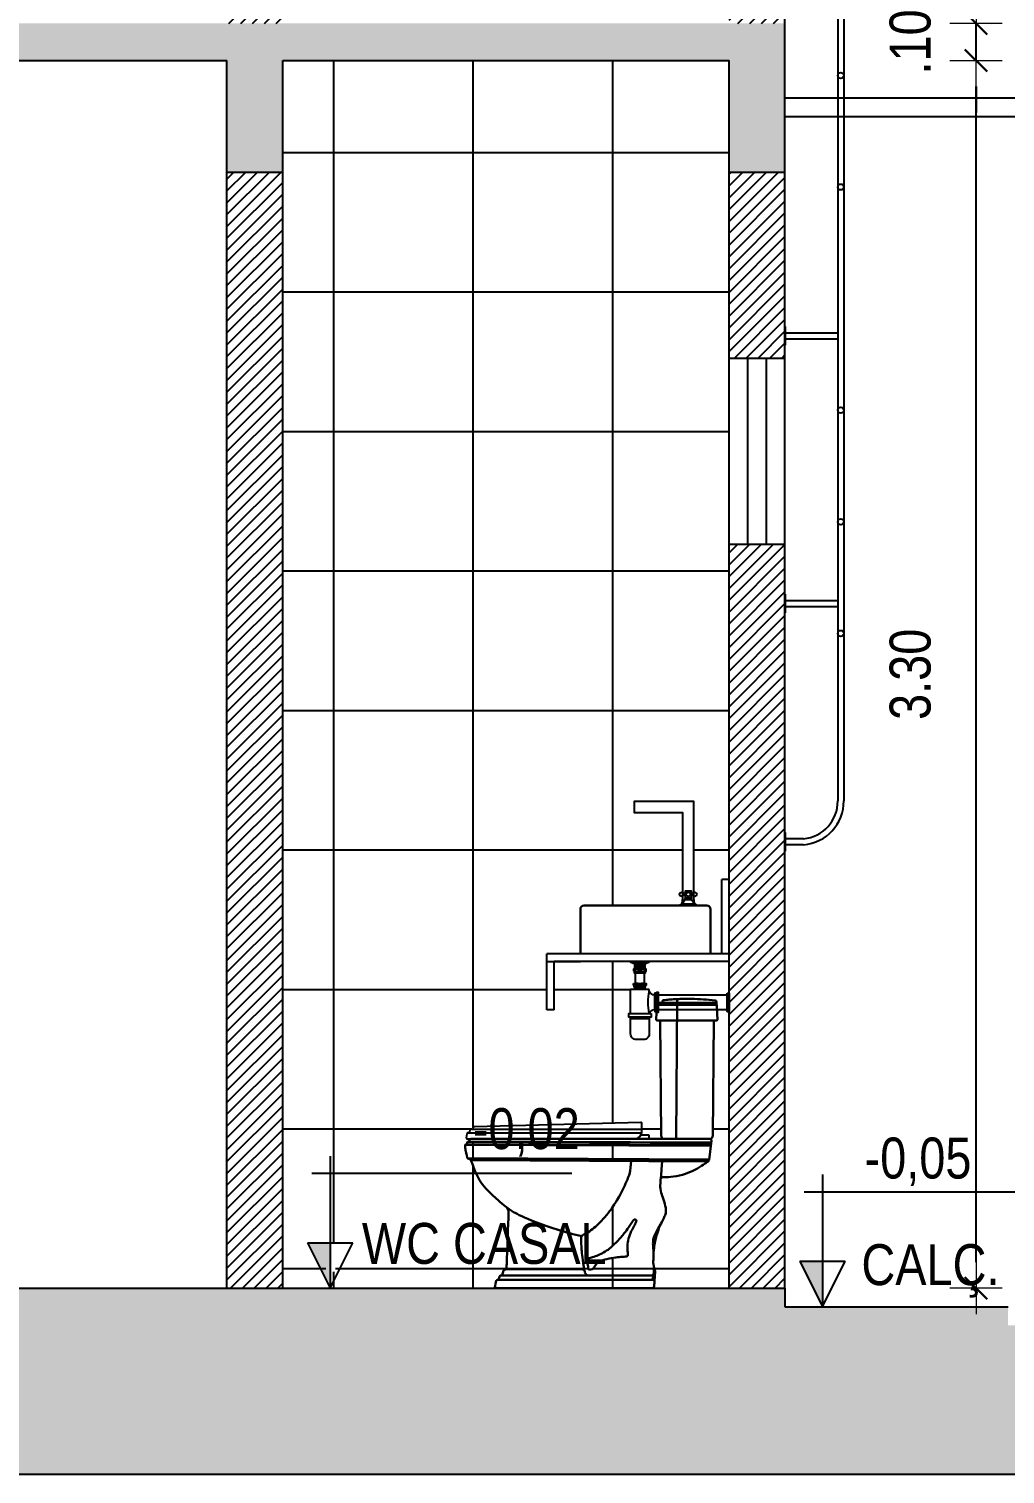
# Model space of a CAD drawing. Header units: millimetres. Extents: x -677 to -23, y -135 to 1112.
# Drawn here: x -76.403 to -73.779, y 864.644 to 868.529 of the extents above; entities that cross this region are included whole.
import ezdxf
from ezdxf.enums import TextEntityAlignment as Align

# ---------------------------------------------------------------- set-up
doc = ezdxf.new("R2010")
doc.units = ezdxf.units.MM
doc.header["$LTSCALE"] = 20
doc.header["$MEASUREMENT"] = 0
doc.header["$PDSIZE"] = -5
doc.linetypes.add('CONTINU', pattern=[0])
doc.layers.get('0').update_dxf_attribs({"linetype": 'CONTINUOUS'})
doc.layers.get('Defpoints').update_dxf_attribs({"linetype": 'CONTINUOUS'})
for name, color, linetype in [('COTAS', 7, 'CONTINUOUS'), ('E-hatch', 8, 'CONTINUOUS'), ('E-pen-y', 2, 'CONTINUOUS'), ('E-txt-g', 3, 'CONTINUOUS'), ('IDECOR', 1, 'CONTINUOUS'), ('IPONTO', 2, 'CONTINUOUS'), ('V2', 11, 'CONTINUOUS')]:
    doc.layers.add(name, color=color, linetype=linetype)
for name, color, linetype, lineweight in [('E-Pen-C', 4, 'CONTINUOUS', 15), ('E-Pen-G', 3, 'CONTINUOUS', 30), ('E-Txt-W', 7, 'CONTINUOUS', 20), ('ICASA', 3, 'CONTINUOUS', 30)]:
    doc.layers.add(name, color=color, linetype=linetype, lineweight=lineweight)
doc.styles.add('F2', font='swissc.ttf')
doc.styles.add('REG60', font='romans.shx', dxfattribs={"width": 0.8, "height": 0.15})
doc.styles.add('REG80', font='romans.shx', dxfattribs={"width": 0.8, "height": 0.2})
doc.dimstyles.new('DIMENSION-1', dxfattribs={"dimtxt": 0.11, "dimasz": 0.07, "dimexe": 1, "dimexo": 0, "dimgap": 0.12, "dimtad": 1, "dimzin": 7, "dimdsep": 46, "dimtxsty": 'F2', "dimblk1": 'TRACO', "dimblk2": 'TRACO', "dimsah": 1, "dimcen": 1, "dimse1": 1, "dimse2": 1, "dimclrd": 256, "dimclre": 256, "dimclrt": 6, "dimadec": 0, "dimazin": 0, "dimtfac": 1, "dimtix": 1, "dimtmove": 2, "dimatfit": 3, "dimldrblk": 'TRACO', "dimfxl": 1, "dimtolj": 1, "dimtzin": 0, "dimarcsym": 0})

# ---------------------------------------------------------------- blocks, each defined once
blk = doc.blocks.new('TXT-AMB75')
at = {"layer": 'E-txt-g', "style": 'REG80', "width": 0.8, "flags": 8}
blk.add_attdef('TXT', text='', height=0.2, dxfattribs=at).set_placement((0.0055, 0.2964), align=Align.CENTER)
at = {"layer": 'E-Txt-W', "style": 'REG60', "width": 0.8, "flags": 8}
blk.add_attdef('TXT', text='', height=0.15, dxfattribs=at).set_placement((0.0055, 0.0271), align=Align.CENTER)
blk = doc.blocks.new('VASO LATERAL')
at = {"layer": 'ICASA', "color": 8}
for p, q in [((0.1932, 0.7223), (0.1952, 0.758)), ((0.1999, 0.7613), (0.3563, 0.7613)), ((0.2007, 0.7646), (0.2007, 0.7633)), ((0.2034, 0.7673), (0.2079, 0.7673)), ((0.2079, 0.7673), (0.356, 0.7673)), ((0.2105, 0.7713), (0.2105, 0.7699)), ((0.2471, 0.4009), (0.2502, 0.777)), ((0.3582, 0.7223), (0.3559, 0.7692)), ((0.3555, 0.7195), (0.1959, 0.7195)), ((0.2068, 0.4098), (0.2037, 0.7195)), ((0.3455, 0.4098), (0.3481, 0.7195)), ((0.3409, 0.39), (-0.3138, 0.393)), ((0.3411, 0.3915), (-0.309, 0.3945)), ((0.3382, 0.4009), (-0.3046, 0.4009)), ((0.3365, 0.4009), (0.2158, 0.4009)), ((0.3125, 0.4009), (0.3382, 0.4009)), ((0.3417, 0.397), (0.3358, 0.3444)), ((0.3401, 0.3825), (-0.3197, 0.3856)), ((0.3402, 0.3839), (-0.3167, 0.387)), ((0.336, 0.3461), (-0.3135, 0.3491)), ((0.333, 0.3406), (-0.3047, 0.344)), ((-0.0038, 0.0504), (-0.2111, 0.0505)), ((0.1822, -0.0001), (-0.2348, 0.0002)), ((0.1838, 0.0219), (-0.2311, 0.0222)), ((0.0112, 0.034), (-0.2223, 0.0341)), ((0.1808, 0.0339), (0.0116, 0.034)), ((0.1822, -0.0001), (0.1858, -0.0001))]:
    blk.add_line(p, q, dxfattribs=at)
for centre, radius, start, end in [((0.1979, 0.7579), 0.00268, 90, 176.8202), ((0.198, 0.7633), 0.00268, 267.0413, 359.946), ((0.2034, 0.7646), 0.00268, 90, 180), ((0.2079, 0.7699), 0.00268, 270, 0), ((0.2132, 0.7713), 0.00268, 91.3322, 180), ((0.2797, 0.1679), 0.6098, 93.3747, 96.2682), ((0.3514, 0.7689), 0.00446, 2.8624, 84.8198), ((0.1959, 0.7222), 0.00268, 177.1376, 270), ((0.3555, 0.7222), 0.00268, 270, 2.8624), ((0.2158, 0.4099), 0.009, 180.5808, 270), ((0.3365, 0.4099), 0.009, 270, 359.522), ((0.3382, 0.3973), 0.00357, 355.6994, 90), ((0.3313, 0.3447), 0.00446, 291.7636, 355.6994), ((0.2126, 0.2891), 0.00892, 86.9591, 140.5581), ((0.0016, 0.1341), 0.01, 119.8128, 181.8173), ((-0.0038, 0.0454), 0.005, 9.7887, 89.9622), ((0.0116, 0.044), 0.01, 190.0991, 269.9649), ((-0.2383, 0.0018), 0.0016, 178.37, 271.6915), ((0.1792, 0.0269), 0.005, 269.9622, 355.3776), ((0.1799, 0.0411), 0.00727, 276.4357, 334.6514), ((0.1838, 0.0169), 0.005, 355.5563, 89.9622), ((0.1858, 0.0016), 0.00176, 270, 3.3108)]:
    blk.add_arc(centre, radius, start, end, dxfattribs=at)
for points in [[(0.3518, 0.7734), (0.3202, 0.7763), (0.2885, 0.7776), (0.2661, 0.7775), (0.2502, 0.777), (0.2285, 0.7755), (0.2131, 0.774)], [(0.2131, 0.2981), (0.2399, 0.2998), (0.2719, 0.3069), (0.2987, 0.3189), (0.3201, 0.3317), (0.333, 0.3406)]]:
    blk.add_spline(points, degree=3, dxfattribs=at)
for points, knots in [([(-0.3143, 0.3502), (-0.3143, 0.3502), (-0.3167, 0.3603), (-0.3179, 0.365), (-0.3186, 0.3706), (-0.3204, 0.3802), (-0.3204, 0.3844), (-0.3198, 0.3859), (-0.3185, 0.3862), (-0.3166, 0.3869), (-0.3151, 0.3884), (-0.315, 0.3907), (-0.3145, 0.3928), (-0.3125, 0.3935), (-0.3097, 0.3939), (-0.3083, 0.3951), (-0.3083, 0.3965), (-0.3079, 0.3986), (-0.3067, 0.4006), (-0.3054, 0.4008), (-0.3046, 0.4009)], [471.730892, 471.730892, 471.730892, 471.730892, 472.134913, 478.26869, 488.469138, 501.954598, 502.977401, 504.345307, 506.341373, 507.493111, 508.859674, 512.511268, 514.21595, 515.242162, 519.008043, 520.629526, 523.362272, 527.03467, 528.283221, 531.073696, 531.073696, 531.073696, 531.073696]), ([(-0.0067, 0.1396), (-0.0274, 0.1436), (-0.1633, 0.1849), (-0.212, 0.2196), (-0.2222, 0.2282), (-0.2343, 0.2394), (-0.2516, 0.2541), (-0.2665, 0.2688), (-0.2799, 0.2864), (-0.2888, 0.3041), (-0.2952, 0.3182), (-0.2992, 0.3303), (-0.3028, 0.3386), (-0.3041, 0.3442), (-0.3082, 0.347), (-0.312, 0.3476), (-0.3138, 0.3494), (-0.3143, 0.3501), (-0.3143, 0.3502)], [269.101577, 269.101577, 269.101577, 269.101577, 270.3207, 276.38513, 282.365786, 312.3365, 332.522868, 357.188762, 389.546996, 407.287114, 424.624594, 442.17937, 450.386764, 455.771929, 460.771929, 466.157094, 468.700975, 469.039517, 469.039517, 469.039517, 469.039517]), ([(-0.0033, 0.1428), (-0.0004, 0.1442), (0.0146, 0.1517), (0.0415, 0.1739), (0.0751, 0.2131), (0.1025, 0.2603), (0.1178, 0.2954), (0.1235, 0.3127), (0.1262, 0.3417)], [6.44764, 6.44764, 6.44764, 6.44764, 16.376114, 56.76625, 109.434836, 171.037029, 219.477678, 224.357163, 224.357163, 224.357163, 224.357163]), ([(0.2098, 0.3406), (0.2038, 0.2771), (0.2056, 0.2521), (0.214, 0.2434), (0.221, 0.2063), (0.2156, 0.1901), (0.2048, 0.1713), (0.2004, 0.1605), (0.1953, 0.1433), (0.1903, 0.1251), (0.1879, 0.1095), (0.186, 0.0949), (0.1865, 0.0824), (0.1855, 0.0733), (0.1856, 0.0646), (0.1908, 0.0442), (0.1887, 0.0165)], [725.719619, 725.719619, 725.719619, 725.719619, 740.242316, 791.876048, 810.118774, 821.314618, 842.142794, 861.156406, 886.144865, 903.256014, 925.211078, 940.387534, 955.249387, 966.654149, 972.63735, 973.118242, 973.118242, 973.118242, 973.118242]), ([(-0.2399, 0.0018), (-0.2395, 0.0069), (-0.2376, 0.0172), (-0.2361, 0.0206), (-0.2348, 0.0224), (-0.2313, 0.0213), (-0.2298, 0.0234), (-0.229, 0.0262), (-0.228, 0.0295), (-0.2272, 0.0339), (-0.2218, 0.0339), (-0.2196, 0.0351), (-0.2188, 0.0435), (-0.2167, 0.0492), (-0.213, 0.0501), (-0.2101, 0.0498), (-0.2094, 0.0521), (-0.2086, 0.0575), (-0.2079, 0.0814), (-0.2056, 0.1268), (-0.205, 0.1683), (-0.2033, 0.1921), (-0.2031, 0.2015), (-0.2035, 0.2067), (-0.2042, 0.2098), (-0.2068, 0.2146)], [2.437351, 2.437351, 2.437351, 2.437351, 21.384291, 24.06178, 26.007016, 31.81901, 34.285122, 36.680121, 41.797831, 45.991043, 48.662649, 57.469767, 68.190556, 70.100303, 71.545346, 77.396897, 78.804148, 81.21117, 102.857084, 171.967677, 226.620366, 246.026803, 253.028722, 258.776799, 263.610492, 263.610492, 263.610492, 263.610492]), ([(0.0131, 0.0502), (0.0146, 0.0502), (0.0156, 0.0502), (0.0193, 0.0504), (0.0244, 0.0516), (0.0268, 0.0567), (0.0312, 0.0638), (0.0425, 0.0733), (0.0618, 0.0789), (0.0827, 0.0827), (0.0998, 0.0836), (0.1098, 0.0849), (0.1148, 0.0853), (0.1177, 0.0876), (0.1171, 0.0932), (0.1168, 0.1015), (0.1151, 0.1157), (0.1185, 0.1336), (0.1255, 0.1516), (0.1339, 0.1662), (0.1384, 0.1755), (0.1405, 0.1807), (0.1401, 0.1828), (0.1383, 0.1842), (0.1359, 0.1846), (0.1333, 0.1836), (0.1316, 0.1815), (0.1293, 0.178), (0.1252, 0.172), (0.1179, 0.1612), (0.1091, 0.149), (0.0967, 0.1336), (0.0828, 0.1204), (0.068, 0.1053), (0.053, 0.0961), (0.0379, 0.0878), (0.0241, 0.0836), (0.014, 0.0803), (0.0088, 0.0796), (0.0067, 0.0785), (0.0067, 0.0771), (0.0069, 0.0751), (0.0082, 0.0685), (0.01, 0.0603), (0.011, 0.0532), (0.0117, 0.0507), (0.012, 0.0504), (0.0123, 0.0503), (0.0131, 0.0502)], [0, 0, 0, 0, 0.566251, 8.670679, 11.12572, 15.705171, 24.262419, 36.786316, 58.525684, 83.351568, 100.889125, 109.484314, 113.863244, 115.652373, 119.784024, 129.073509, 141.727039, 161.949452, 182.955329, 199.475739, 212.292536, 214.116802, 216.26332, 218.049084, 220.708949, 223.162422, 226.159767, 228.619525, 235.764552, 248.055879, 267.572762, 280.888851, 307.438282, 325.098588, 343.815809, 360.011744, 376.56194, 387.170646, 391.454834, 392.543522, 393.635553, 395.22208, 398.82066, 413.646288, 420.260594, 420.8271, 421.072942, 421.634142, 421.634142, 421.634142, 421.634142]), ([(0.2053, 0.1715), (0.2051, 0.1713), (0.1868, 0.1403), (0.1847, 0.1305), (0.1848, 0.1156), (0.1866, 0.0987)], [2.779136, 2.779136, 2.779136, 2.779136, 2.790357, 6.281814, 7.351722, 7.351722, 7.351722, 7.351722]), ([(-0.0084, 0.1338), (-0.0081, 0.1239), (-0.0072, 0.1009), (-0.0046, 0.078), (0.0011, 0.0462)], [8.488342, 8.488342, 8.488342, 8.488342, 38.091424, 77.543862, 77.543862, 77.543862, 77.543862])]:
    blk.add_open_spline(points, degree=3, knots=knots, dxfattribs=at)
for points in [[(0.0011, 0.0462), (0.0013, 0.045), (0.0015, 0.0436), (0.0018, 0.0422)], [(0.1869, 0.0542), (0.1872, 0.0401), (0.1869, 0.0378), (0.1842, 0.0265)], [(-0.2383, 0.0002), (-0.2371, 0.0001), (-0.236, 0.0001), (-0.2348, 0.0002)], [(0.1887, 0.0165), (0.1884, 0.0122), (0.188, 0.0073), (0.1875, 0.0017)]]:
    blk.add_open_spline(points, degree=3, dxfattribs=at)
at = {"layer": 'IDECOR', "color": 8}
for p, q in [((-0.3017, 0.4276), (0.1549, 0.4276)), ((-0.2949, 0.4341), (0.1519, 0.4458)), ((0.1549, 0.4216), (0.1549, 0.4428)), ((-0.3169, 0.4036), (-0.3149, 0.4151)), ((-0.3149, 0.4016), (0.1349, 0.4016)), ((-0.31, 0.4176), (0.1545, 0.4176)), ((-0.3079, 0.42), (-0.307, 0.4251)), ((0.1749, 0.4109), (0.1518, 0.4109)), ((0.1749, 0.4009), (0.1749, 0.4109))]:
    blk.add_line(p, q, dxfattribs=at)
for centre, radius, start, end in [((-0.304, 0.4246), 0.003, 76.9925, 170), ((-0.3027, 0.4304), 0.003, 256.9925, 350.5007), ((-0.2948, 0.4291), 0.005, 91.4982, 170.5007), ((0.1519, 0.4428), 0.003, 0, 91.4982), ((-0.3149, 0.4036), 0.002, 180, 269.7338), ((-0.3119, 0.4146), 0.003, 79.2856, 170), ((-0.3108, 0.4205), 0.003, 259.2856, 350), ((0.1349, 0.4216), 0.02, 270, 0)]:
    blk.add_arc(centre, radius, start, end, dxfattribs=at)
at = {"layer": 'IPONTO', "color": 8}
blk.add_point((0.0597, -0.0001), dxfattribs=at)
blk = doc.blocks.new('TRACO')
at = {"layer": 'E-Pen-C'}
for p, q in [((0, 1), (0, -1)), ((-1, 0), (1, 0))]:
    blk.add_line(p, q, dxfattribs=at)
at = {"layer": 'E-Pen-G'}
blk.add_line((-0.424, -0.424), (0.424, 0.424), dxfattribs=at)
blk = doc.blocks.new('*D643')
at = {"color": 4, "lineweight": -2}
blk.add_line((-73.8567, 865.2141), (-73.8567, 868.3741), dxfattribs=at)
at = {"layer": 'Defpoints', "color": 0, "linetype": 'Continuous'}
for p in [(-74.3414, 868.4441), (-73.8567, 868.4441), (-74.1914, 865.1441)]:
    blk.add_point(p, dxfattribs=at)
at = {"color": 4, "linetype": 'Continuous', "lineweight": -2, "xscale": 0.07, "yscale": 0.07, "zscale": 0.07}
for p, rotation in [((-73.8567, 868.4441), 90), ((-73.8567, 865.1441), 270)]:
    blk.add_blockref('TRACO', p, dxfattribs=dict(at, rotation=rotation))
at = {"color": 4, "linetype": 'Continuous', "insert": (-74.0331, 866.7941), "char_height": 0.11, "attachment_point": 5, "rotation": 90, "style": 'F2'}
blk.add_mtext('\\A1;3.30', dxfattribs=at)
blk = doc.blocks.new('*D644')
at = {"color": 4, "lineweight": -2}
for p, q in [((-73.8567, 868.6141), (-73.8567, 868.6841)), ((-73.8567, 868.4441), (-73.8567, 868.5441)), ((-73.8567, 868.3741), (-73.8567, 868.3041))]:
    blk.add_line(p, q, dxfattribs=at)
at = {"layer": 'Defpoints', "color": 0, "linetype": 'Continuous'}
for p in [(-74.3414, 868.5441), (-73.8567, 868.5441), (-74.3414, 868.4441)]:
    blk.add_point(p, dxfattribs=at)
at = {"color": 4, "linetype": 'Continuous', "lineweight": -2, "xscale": 0.07, "yscale": 0.07, "zscale": 0.07}
for p, rotation in [((-73.8567, 868.5441), 270), ((-73.8567, 868.4441), 90)]:
    blk.add_blockref('TRACO', p, dxfattribs=dict(at, rotation=rotation))
at = {"color": 4, "linetype": 'Continuous', "insert": (-74.0332, 868.4941), "char_height": 0.11, "attachment_point": 5, "rotation": 90, "style": 'F2'}
blk.add_mtext('\\A1;.10', dxfattribs=at)
blk = doc.blocks.new('*D645')
at = {"color": 4, "lineweight": -2}
blk.add_line((-73.8567, 868.6141), (-73.8567, 869.2741), dxfattribs=at)
at = {"layer": 'Defpoints', "color": 0, "linetype": 'Continuous'}
for p in [(-74.3414, 869.3441), (-73.8567, 869.3441), (-74.3414, 868.5441)]:
    blk.add_point(p, dxfattribs=at)
at = {"color": 4, "linetype": 'Continuous', "lineweight": -2, "xscale": 0.07, "yscale": 0.07, "zscale": 0.07}
for p, rotation in [((-73.8567, 869.3441), 90), ((-73.8567, 868.5441), 270)]:
    blk.add_blockref('TRACO', p, dxfattribs=dict(at, rotation=rotation))
at = {"color": 4, "linetype": 'Continuous', "insert": (-74.0332, 868.9441), "char_height": 0.11, "attachment_point": 5, "rotation": 90, "style": 'F2'}
blk.add_mtext('\\A1;.80', dxfattribs=at)

msp = doc.modelspace()

# ---------------------------------------------------------------- hatches: boundary and pattern name
h = msp.add_hatch()
h.set_pattern_fill('ANSI37,_O', color=8, scale=3, angle=-45)
h.set_pattern_definition([(7e-15, (-78.5835, 158.32165), (1e-16, 0.375), []), (90, (-78.5835, 158.32165), (-0.375, 1e-16), [])])
edge = h.paths.add_edge_path()
edge.add_line((-74.5203, 867.6441), (-74.5203, 868.4441))
edge.add_line((-74.5203, 868.4441), (-75.7203, 868.4441))
edge.add_line((-75.7203, 868.4441), (-75.7203, 865.1441))
edge.add_line((-75.7203, 865.1441), (-75.6049, 865.1441))
edge.add_line((-75.6049, 865.1441), (-75.6049, 865.2661))
edge.add_line((-75.6049, 865.2661), (-75.544, 865.2661))
edge.add_line((-75.544, 865.2661), (-75.6049, 865.1441))
edge.add_line((-75.6049, 865.1441), (-74.5203, 865.1441))
edge.add_line((-74.5203, 865.1441), (-74.5203, 865.8877))
edge.add_line((-74.5203, 865.8877), (-74.5253, 865.8877))
edge.add_line((-74.5253, 865.8877), (-74.5253, 865.8927))
edge.add_line((-74.5253, 865.8927), (-74.7103, 865.8927))
edge.add_line((-74.7103, 865.8927), (-74.7103, 865.8857))
edge.add_line((-74.7103, 865.8857), (-74.7113, 865.8857))
edge.add_line((-74.7113, 865.8857), (-74.7203, 865.8857))
edge.add_line((-74.7203, 865.8857), (-74.7203, 865.8927))
edge.add_arc((-74.7203, 865.8765), 0.0162, 90, 157.3801)
edge.add_line((-74.7353, 865.8827), (-74.7303, 865.8827))
edge.add_line((-74.7303, 865.8827), (-74.7303, 865.8727))
edge.add_line((-74.7303, 865.8727), (-74.7304, 865.8727))
edge.add_arc((-74.7304, 865.8677), 0.005, 90, 190.5627)
edge.add_line((-74.7353, 865.8668), (-74.7353, 865.8273))
edge.add_arc((-74.7503, 865.8273), 0.015, -90, 0, ccw=False)
edge.add_line((-74.7503, 865.8123), (-74.7703, 865.8123))
edge.add_arc((-74.7703, 865.8273), 0.015, 180, 270, ccw=False)
edge.add_line((-74.7853, 865.8273), (-74.7853, 865.8687))
edge.add_arc((-74.7902, 865.8677), 0.005, 10.5627, 90.9709)
edge.add_line((-74.7903, 865.8727), (-74.7903, 865.8827))
edge.add_line((-74.7903, 865.8827), (-74.7853, 865.8827))
edge.add_line((-74.7853, 865.8827), (-74.7853, 865.9472))
edge.add_line((-74.7853, 865.9472), (-74.7723, 865.9472))
edge.add_line((-74.7723, 865.9472), (-74.7748, 865.9487))
edge.add_line((-74.7748, 865.9487), (-74.7723, 865.9502))
edge.add_line((-74.7723, 865.9502), (-74.7773, 865.9532))
edge.add_line((-74.7773, 865.9532), (-74.7753, 865.9532))
edge.add_line((-74.7753, 865.9532), (-74.7753, 865.9582))
edge.add_line((-74.7753, 865.9582), (-74.7773, 865.9582))
edge.add_line((-74.7773, 865.9582), (-74.7773, 865.9632))
edge.add_line((-74.7773, 865.9632), (-74.7723, 865.9632))
edge.add_line((-74.7723, 865.9632), (-74.7723, 865.9915))
edge.add_line((-74.7723, 865.9915), (-74.7753, 865.9915))
edge.add_line((-74.7753, 865.9915), (-74.7793, 866.0015))
edge.add_line((-74.7793, 866.0015), (-74.7723, 866.0015))
edge.add_line((-74.7723, 866.0015), (-74.7753, 866.0033))
edge.add_line((-74.7753, 866.0033), (-74.7753, 866.003))
edge.add_line((-74.7753, 866.003), (-74.7748, 866.003))
edge.add_line((-74.7748, 866.003), (-74.7723, 866.0045))
edge.add_line((-74.7723, 866.0045), (-74.7748, 866.006))
edge.add_line((-74.7748, 866.006), (-74.7723, 866.0075))
edge.add_line((-74.7723, 866.0075), (-74.7748, 866.009))
edge.add_line((-74.7748, 866.009), (-74.7723, 866.0105))
edge.add_line((-74.7723, 866.0105), (-74.7793, 866.0147))
edge.add_line((-74.7793, 866.0147), (-74.7793, 866.0185))
edge.add_arc((-74.7793, 866.0235), 0.005, 216.8699, 270, ccw=False)
edge.add_line((-74.7833, 866.0205), (-74.7853, 866.0205))
edge.add_line((-74.7853, 866.0205), (-74.9903, 866.0225))
edge.add_line((-74.9903, 866.0225), (-74.9903, 865.8925))
edge.add_line((-74.9903, 865.8925), (-75.0103, 865.8925))
edge.add_line((-75.0103, 865.8925), (-75.0103, 866.0425))
edge.add_line((-75.0103, 866.0425), (-74.9203, 866.0425))
edge.add_line((-74.9203, 866.0425), (-74.9203, 866.1625))
edge.add_arc((-74.9103, 866.1625), 0.01, 90, 180, ccw=False)
edge.add_line((-74.9103, 866.1725), (-74.6578, 866.1725))
edge.add_arc((-74.6653, 866.2), 0.0285, 285.2551, 307.875)
edge.add_line((-74.6478, 866.1775), (-74.648, 866.1775))
edge.add_line((-74.648, 866.1775), (-74.648, 866.1774))
edge.add_arc((-74.6653, 866.2), 0.0285, 307.4099, 344.7449)
edge.add_line((-74.6378, 866.1925), (-74.6378, 866.2))
edge.add_line((-74.6378, 866.2), (-74.6428, 866.2))
edge.add_arc((-74.6478, 866.2025), 0.00559, 180, 333.4349, ccw=False)
edge.add_arc((-74.6478, 866.2025), 0.00559, 63.4349, 180, ccw=False)
edge.add_line((-74.6453, 866.2075), (-74.6453, 866.4225))
edge.add_line((-74.6453, 866.4225), (-74.7753, 866.4225))
edge.add_line((-74.7753, 866.4225), (-74.7753, 866.4525))
edge.add_line((-74.7753, 866.4525), (-74.6153, 866.4525))
edge.add_line((-74.6153, 866.4525), (-74.6153, 866.2075))
edge.add_arc((-74.6128, 866.2025), 0.00559, 0, 116.5651, ccw=False)
edge.add_arc((-74.6128, 866.2025), 0.00559, -116.5651, 0, ccw=False)
edge.add_line((-74.6153, 866.1975), (-74.6153, 866.1925))
edge.add_line((-74.6153, 866.1925), (-74.6131, 866.1777))
edge.add_arc((-74.5953, 866.2), 0.0285, 231.3995, 254.7449)
edge.add_line((-74.6028, 866.1725), (-74.5803, 866.1725))
edge.add_arc((-74.5803, 866.1625), 0.01, 0, 90, ccw=False)
edge.add_line((-74.5703, 866.1625), (-74.5703, 866.0425))
edge.add_line((-74.5703, 866.0425), (-74.5403, 866.0425))
edge.add_line((-74.5403, 866.0425), (-74.5403, 866.2425))
edge.add_line((-74.5403, 866.2425), (-74.5203, 866.2425))
edge.add_line((-74.5203, 866.2425), (-74.5203, 867.1441))
edge.add_line((-74.5203, 867.1441), (-74.5203, 867.6441))
edge = h.paths.add_edge_path(flags=16)
edge.add_line((-74.5644, 865.5539), (-74.5618, 865.8636))
edge.add_line((-74.5618, 865.8636), (-74.7063, 865.8636))
edge.add_line((-74.7063, 865.8636), (-74.7031, 865.5539))
edge.add_arc((-74.6941, 865.554), 0.009, 180.5808, 270)
edge.add_line((-74.6941, 865.545), (-74.5734, 865.545))
edge.add_arc((-74.5734, 865.554), 0.009, 270, 359.522)
edge = h.paths.add_edge_path(flags=16)
edge.add_spline(control_points=[(-75.2145, 865.545), (-75.2154, 865.5449), (-75.2166, 865.5447), (-75.2179, 865.5427), (-75.2183, 865.5406), (-75.2182, 865.5394), (-75.2188, 865.5388), (-75.219, 865.5387)], knot_values=[519.66746, 519.66746, 519.66746, 519.66746, 522.457934, 523.706486, 527.378884, 530.111629, 531.073696, 531.073696, 531.073696, 531.073696], degree=3, periodic=0)
edge.add_line((-75.219, 865.5387), (-74.5688, 865.5356))
edge.add_line((-74.5688, 865.5356), (-74.5682, 865.541))
edge.add_arc((-74.5718, 865.5414), 0.00357, 353.5428, 450)
edge.add_line((-74.5718, 865.545), (-74.5974, 865.545))
edge.add_line((-74.5974, 865.545), (-75.2145, 865.545))
edge = h.paths.add_edge_path(flags=16)
edge.add_arc((-74.758, 865.5869), 0.003, 0, 91.4982, ccw=False)
edge.add_line((-74.755, 865.5869), (-74.755, 865.5657))
edge.add_arc((-74.775, 865.5657), 0.02, -90, 0, ccw=False)
edge.add_line((-74.775, 865.5457), (-75.2272, 865.5457))
edge.add_line((-75.2272, 865.5457), (-75.2248, 865.5592))
edge.add_arc((-75.2219, 865.5587), 0.003, 90, 170, ccw=False)
edge.add_line((-75.2219, 865.5617), (-75.22, 865.5617))
edge.add_arc((-75.2208, 865.5646), 0.003, 285.1747, 350)
edge.add_line((-75.2178, 865.5641), (-75.2169, 865.5692))
edge.add_arc((-75.214, 865.5687), 0.003, 90, 170, ccw=False)
edge.add_line((-75.214, 865.5717), (-75.2117, 865.5717))
edge.add_arc((-75.2126, 865.5746), 0.003, 288.4354, 350.5007)
edge.add_arc((-75.2047, 865.5732), 0.005, 91.4982, 170.5007, ccw=False)
edge.add_line((-75.2048, 865.5782), (-74.7581, 865.5899))
h.paths.add_polyline_path([(-74.5699, 865.5267), (-74.5697, 865.528), (-75.2266, 865.5311), (-75.2297, 865.5297)], flags=16)
edge = h.paths.add_edge_path(flags=16)
edge.add_spline(control_points=[(-74.7212, 865.1606), (-74.7192, 865.1883), (-74.7244, 865.2088), (-74.7244, 865.2175), (-74.7234, 865.2265), (-74.7238, 865.2358), (-74.7234, 865.2415), (-74.7233, 865.2428)], knot_values=[935.70442, 935.70442, 935.70442, 935.70442, 936.185313, 942.168514, 953.573275, 968.435128, 973.118242, 973.118242, 973.118242, 973.118242], degree=3, periodic=0)
edge = h.paths.add_edge_path(flags=16)
edge.add_spline(control_points=[(-74.7234, 865.1821), (-74.7238, 865.1788), (-74.7246, 865.1756), (-74.7257, 865.1706)], knot_values=[973.177523, 973.177523, 973.177523, 973.177523, 973.180022, 973.180022, 973.180022, 973.180022], degree=3, periodic=0)
edge.add_arc((-74.7307, 865.1699), 0.005, -60.8498, 7.7943, ccw=False)
edge.add_arc((-74.7262, 865.161), 0.005, -4.532, 114.3496, ccw=False)
edge.add_spline(control_points=[(-74.7224, 865.1459), (-74.7219, 865.1515), (-74.7215, 865.1564), (-74.7212, 865.1606)], knot_values=[973.174364, 973.174364, 973.174364, 973.174364, 973.258144, 973.258144, 973.258144, 973.258144], degree=3, periodic=0)
edge.add_arc((-74.7259, 865.1623), 0.005, 340.7282, 483.097)
edge.add_arc((-74.7307, 865.171), 0.005, 294.3496, 355.3776)
edge.add_spline(control_points=[(-74.7257, 865.1706), (-74.7246, 865.1756), (-74.7238, 865.1788), (-74.7234, 865.1821)], knot_values=[973.177523, 973.177523, 973.177523, 973.177523, 973.180022, 973.180022, 973.180022, 973.180022], degree=3, periodic=0)
edge.add_arc((-74.73, 865.1852), 0.00727, 276.4357, 334.6514, ccw=False)
edge.add_line((-74.7292, 865.178), (-74.8983, 865.1781))
edge.add_arc((-74.8983, 865.1881), 0.01, 190.025, 269.9649, ccw=False)
edge.add_spline(control_points=[(-74.9081, 865.1864), (-74.9084, 865.1878), (-74.9086, 865.1891), (-74.9088, 865.1904)], knot_values=[102.020244, 102.020244, 102.020244, 102.020244, 103.698322, 103.698322, 103.698322, 103.698322], degree=3, periodic=0)
edge.add_arc((-74.8983, 865.1881), 0.01, 190.0621, 269.9649)
edge.add_line((-74.8983, 865.1781), (-74.7292, 865.178))
edge.add_arc((-74.73, 865.1852), 0.00727, 276.4357, 334.6514)
edge = h.paths.add_edge_path(flags=16)
edge.add_spline(control_points=[(-75.1448, 865.1443), (-75.1459, 865.1443), (-75.1471, 865.1442), (-75.1482, 865.1443)], knot_values=[2.20618, 2.20618, 2.20618, 2.20618, 6.10927, 6.10927, 6.10927, 6.10927], degree=3, periodic=0)
edge.add_arc((-75.1483, 865.1459), 0.0016, 172.355, 270.8852, ccw=False)
edge.add_spline(control_points=[(-75.141, 865.1663), (-75.1422, 865.1657), (-75.1447, 865.1665), (-75.1461, 865.1647), (-75.1475, 865.1613), (-75.1494, 865.1511), (-75.1499, 865.146)], knot_values=[2.437351, 2.437351, 2.437351, 2.437351, 8.087831, 10.033067, 12.710555, 31.657496, 31.657496, 31.657496, 31.657496], degree=3, periodic=0)
edge.add_arc((-75.1483, 865.1459), 0.0016, 175.3625, 270.8852)
edge = h.paths.add_edge_path(flags=16)
edge.add_line((-75.2234, 865.4933), (-74.5744, 865.4902))
edge.add_arc((-74.5786, 865.4888), 0.00446, -41.8666, 18.3331, ccw=False)
edge.add_spline(control_points=[(-74.6968, 865.4422), (-74.6879, 865.4425), (-74.668, 865.4433), (-74.6387, 865.4495), (-74.6124, 865.462), (-74.5923, 865.4739), (-74.5812, 865.4817), (-74.577, 865.4847)], knot_values=[0, 0, 0, 0, 0.026902, 0.059637, 0.089006, 0.113914, 0.12957, 0.12957, 0.12957, 0.12957], degree=3, periodic=0)
edge.add_line((-74.577, 865.4847), (-74.7837, 865.4858))
edge.add_spline(control_points=[(-74.7837, 865.4858), (-74.7865, 865.4568), (-74.7922, 865.4396), (-74.8074, 865.4044), (-74.8349, 865.3573), (-74.8685, 865.318), (-74.8953, 865.2958), (-74.9103, 865.2883), (-74.9133, 865.2869)], knot_values=[6.44764, 6.44764, 6.44764, 6.44764, 11.327126, 59.767774, 121.369967, 174.038553, 214.42869, 224.357163, 224.357163, 224.357163, 224.357163], degree=3, periodic=0)
edge.add_arc((-74.9083, 865.2782), 0.01, 119.8128, 181.8906)
edge.add_spline(control_points=[(-74.9089, 865.1904), (-74.9145, 865.2222), (-74.9171, 865.245), (-74.918, 865.268), (-74.9183, 865.2779)], knot_values=[8.488342, 8.488342, 8.488342, 8.488342, 47.915104, 77.518186, 77.518186, 77.518186, 77.518186], degree=3, periodic=0)
edge.add_arc((-74.9083, 865.2782), 0.01, 146.5901, 181.8907, ccw=False)
edge.add_spline(control_points=[(-74.9167, 865.2837), (-74.9374, 865.2877), (-75.0732, 865.329), (-75.1219, 865.3637), (-75.1321, 865.3723), (-75.1442, 865.3836), (-75.1615, 865.3982), (-75.1764, 865.4129), (-75.1898, 865.4305), (-75.1972, 865.4452), (-75.2002, 865.4515), (-75.2009, 865.4531)], knot_values=[269.101577, 269.101577, 269.101577, 269.101577, 270.3207, 276.38513, 282.365786, 312.3365, 332.522868, 357.188762, 389.546996, 407.287114, 413.215325, 413.215325, 413.215325, 413.215325], degree=3, periodic=0)
edge.add_spline(control_points=[(-75.2009, 865.4531), (-75.2023, 865.4562), (-75.2057, 865.464), (-75.2091, 865.4744), (-75.2127, 865.4828), (-75.2137, 865.4868), (-75.2146, 865.4881), (-75.2146, 865.4881)], knot_values=[413.215325, 413.215325, 413.215325, 413.215325, 424.624594, 442.17937, 450.386764, 455.771929, 455.857362, 455.857362, 455.857362, 455.857362], degree=3, periodic=0)
edge.add_spline(control_points=[(-75.2146, 865.4881), (-75.2155, 865.4893), (-75.2181, 865.4911), (-75.2216, 865.4917), (-75.2232, 865.493), (-75.2234, 865.4933)], knot_values=[455.857362, 455.857362, 455.857362, 455.857362, 460.771929, 466.157094, 467.520836, 467.520836, 467.520836, 467.520836], degree=3, periodic=0)
edge = h.paths.add_edge_path(flags=16)
edge.add_spline(control_points=[(-74.8968, 865.1944), (-74.8954, 865.1943), (-74.8943, 865.1943), (-74.8907, 865.1945), (-74.8856, 865.1957), (-74.8831, 865.2009), (-74.8787, 865.2079), (-74.8674, 865.2174), (-74.8482, 865.223), (-74.8272, 865.2268), (-74.8101, 865.2277), (-74.8002, 865.2291), (-74.7951, 865.2294), (-74.7922, 865.2317), (-74.7928, 865.2374), (-74.7932, 865.2456), (-74.7948, 865.2599), (-74.7915, 865.2777), (-74.7844, 865.2957), (-74.776, 865.3103), (-74.7715, 865.3196), (-74.7695, 865.3249), (-74.7698, 865.3269), (-74.7716, 865.3284), (-74.774, 865.3288), (-74.7766, 865.3277), (-74.7783, 865.3256), (-74.7806, 865.3221), (-74.7847, 865.3161), (-74.7921, 865.3054), (-74.8008, 865.2931), (-74.8133, 865.2777), (-74.8272, 865.2645), (-74.8419, 865.2494), (-74.8569, 865.2402), (-74.872, 865.232), (-74.8859, 865.2278), (-74.8959, 865.2245), (-74.9011, 865.2238), (-74.9032, 865.2227), (-74.9032, 865.2213), (-74.903, 865.2192), (-74.9017, 865.2126), (-74.9, 865.2045), (-74.8989, 865.1973), (-74.8982, 865.1948), (-74.8979, 865.1945), (-74.8976, 865.1945), (-74.8968, 865.1944)], knot_values=[0, 0, 0, 0, 0.566251, 8.670679, 11.12572, 15.705171, 24.262419, 36.786316, 58.525684, 83.351568, 100.889125, 109.484314, 113.863244, 115.652373, 119.784024, 129.073509, 141.727039, 161.949452, 182.955329, 199.475739, 212.292536, 214.116802, 216.26332, 218.049084, 220.708949, 223.162422, 226.159767, 228.619525, 235.764552, 248.055879, 267.572762, 280.888851, 307.438282, 325.098588, 343.815809, 360.011744, 376.56194, 387.170646, 391.454834, 392.543522, 393.635553, 395.22208, 398.82066, 413.646288, 420.260594, 420.8271, 421.072942, 421.634142, 421.634142, 421.634142, 421.634142], degree=3, periodic=0)
edge = h.paths.add_edge_path(flags=16)
edge.add_spline(control_points=[(-74.7233, 865.2428), (-74.7252, 865.2597), (-74.7252, 865.2747), (-74.7231, 865.2844), (-74.7049, 865.3154), (-74.7047, 865.3156)], knot_values=[2.779136, 2.779136, 2.779136, 2.779136, 3.849044, 7.3405, 7.351722, 7.351722, 7.351722, 7.351722], degree=3, periodic=0)
at = {"layer": 'COTAS', "linetype": 'CONTINU'}
h = msp.add_hatch(dxfattribs=at)
h.set_pattern_fill('ANSI38', color=8, scale=0.25, style=0)
h.set_pattern_definition([(45, (-78.583503, 158.321646), (-0.0220970869, 0.0220970869), []), (135, (-78.583503, 158.321646), (-0.0662912607, 0.0220970869), [0.078125, -0.046875])])
h.paths.add_polyline_path([(-72.4305, 864.6441), (-72.4305, 865.0441), (-73.7703, 865.0441), (-73.7703, 865.0941), (-74.3703, 865.0941), (-74.3703, 865.1441), (-80.2092, 865.1441), (-80.2092, 864.6441)])
at = {"layer": 'E-hatch'}
h = msp.add_hatch(dxfattribs=at)
h.set_pattern_fill('CONC', color=8, scale=0.12, style=0, pattern_type=2)
h.set_pattern_definition([(0, (0.114, 0.0768), (0, 0.12), [0, -0.12]), (0, (0.1152, 0.0348), (0, 0.12), [0, -0.12]), (0, (0.1188, 0.0996), (0, 0.12), [0, -0.12]), (338.1986, (0.0564, 0.0624), (0.36000003276, -0.11999998926), [0.01292436, -0.63329544]), (216.8699, (0.0684, 0.0576), (0.35999999014, 0.2400000148), [0.006, -0.594]), (130.6013, (0.0636, 0.054), (0.60000005055, -0.71999988218), [0.0110634, -1.09528188]), (206.5651, (0.024, 0.0396), (-0.119999899, -0.120000157), [0.00268332, -0.26564484]), (326.3099, (0.0216, 0.0384), (0.2399999469, -0.1200001601), [0.00432672, -0.42833952]), (108.4349, (0.0252, 0.036), (-0.1199998084, 0.2400000522), [0.00379476, -0.3756786]), (225, (0.1008, 0.0276), (-1e-17, -0.120000037), [0.00509112, -0.16461444]), (0, (0.0972, 0.024), (0.12, 0.12), [0.0072, -0.1128]), (135, (0.1044, 0.024), (-0.120000037, 0), [0.00509112, -0.16461444]), (251.5651, (0.0864, 0.1044), (0.1199998084, 0.2400000522), [0.00379476, -0.3756786]), (0, (0.0852, 0.1008), (0.12, 0.12), [0.006, -0.114]), (143.1301, (0.0912, 0.1008), (-0.35999999014, 0.2400000148), [0.006, -0.594]), (213.6901, (0.0228, 0.1056), (0.2399999469, 0.1200001601), [0.00432672, -0.42833952]), (341.5651, (0.0192, 0.1032), (-0.2400000522, 0.1199998084), [0.00758952, -0.37188384]), (126.8699, (0.0264, 0.1008), (0.2400000148, -0.35999999014), [0.006, -0.594]), (0, (0.0576, 0.1008), (0, 0.12), [0, -0.12]), (0, (0.0252, 0.0696), (0, 0.12), [0, -0.12]), (0, (0.0588, 0.0252), (0, 0.12), [0, -0.12]), (0, (0.0912, 0.0624), (0, 0.12), [0, -0.12]), (0, (0.0564, 0.0828), (0, 0.12), [0, -0.12]), (0, (0.03, 0.0864), (0, 0.12), [0, -0.12]), (0, (0.0408, 0.0792), (0, 0.12), [0, -0.12]), (0, (0.036, 0.0504), (0, 0.12), [0, -0.12]), (0, (0.0072, 0.0552), (0, 0.12), [0, -0.12]), (0, (0.0084, 0.0828), (0, 0.12), [0, -0.12]), (0, (0.0048, 0.1092), (0, 0.12), [0, -0.12]), (0, (0.042, 0.114), (0, 0.12), [0, -0.12]), (0, (0.0684, 0.1188), (0, 0.12), [0, -0.12]), (0, (0.1104, 0.114), (0, 0.12), [0, -0.12]), (0, (0.0816, 0.0768), (0, 0.12), [0, -0.12]), (0, (0.0696, 0.0984), (0, 0.12), [0, -0.12]), (0, (0.0792, 0.0408), (0, 0.12), [0, -0.12]), (0, (0.0432, 0.0348), (0, 0.12), [0, -0.12]), (0, (0.0792, 0.0084), (0, 0.12), [0, -0.12]), (0, (0.0396, 0.0156), (0, 0.12), [0, -0.12]), (0, (0.0012, 0.012), (0, 0.12), [0, -0.12]), (0, (0.0156, 0.006), (0, 0.12), [0, -0.12]), (0, (0.0168, 0.0228), (0, 0.12), [0, -0.12]), (0, (0.0972, 0.0036), (0, 0.12), [0, -0.12]), (0, (0.1116, 0.0528), (0, 0.12), [0, -0.12]), (0, (0.1056, 0.0888), (0, 0.12), [0, -0.12]), (0, (0.0504, 0.0024), (0, 0.12), [0, -0.12])])
h.paths.add_polyline_path([(-75.8703, 868.4441), (-75.8703, 868.1441), (-75.7203, 868.1441), (-75.7203, 868.4441), (-74.5203, 868.4441), (-74.5203, 868.1441), (-74.3703, 868.1441), (-74.3703, 868.5441), (-79.7203, 868.5441), (-79.7203, 868.1441), (-79.5703, 868.1441), (-79.5703, 868.4441), (-78.6703, 868.4441), (-78.6703, 868.1441), (-78.5203, 868.1441), (-78.5203, 868.4441)])
h.paths.add_polyline_path([(-75.7203, 869.3441), (-74.5203, 869.3441), (-74.5203, 869.0441), (-74.3703, 869.0441), (-74.3703, 869.4441), (-75.8703, 869.4441), (-75.8703, 869.0441), (-75.7203, 869.0441)])
h.paths.add_polyline_path([(-74.3703, 870.9441), (-74.3703, 870.9941), (-74.3203, 870.9941), (-74.3203, 871.0441), (-75.9203, 871.0441), (-75.9203, 870.9941), (-75.8703, 870.9941), (-75.8703, 870.9441)])
h = msp.add_hatch(dxfattribs=at)
h.set_pattern_fill('ANSI31', color=256, scale=0.18, style=0)
h.set_pattern_definition([(45, (0.458243, 129.548675), (-0.0159099026, 0.0159099026), [])])
h.paths.add_polyline_path([(-78.5203, 868.1441), (-78.6703, 868.1441), (-78.6703, 865.1441), (-78.5203, 865.1441)])
h.paths.add_polyline_path([(-79.5703, 868.1441), (-79.7203, 868.1441), (-79.7203, 865.1441), (-79.5703, 865.1441)])
h.paths.add_polyline_path([(-79.5703, 869.8441), (-79.7203, 869.8441), (-79.7203, 868.5441), (-79.5703, 868.5441)])
h.paths.add_polyline_path([(-75.7203, 870.9441), (-75.8703, 870.9441), (-75.8703, 869.4441), (-75.5703, 869.4441), (-75.7203, 869.5941)])
h.paths.add_polyline_path([(-74.3703, 870.9441), (-74.5203, 870.9441), (-74.5203, 869.5941), (-74.6703, 869.4441), (-74.3703, 869.4441)])
h.paths.add_polyline_path([(-74.3703, 869.0441), (-74.5203, 869.0441), (-74.5203, 868.5441), (-74.3703, 868.5441)])
h.paths.add_polyline_path([(-75.7203, 869.0441), (-75.8703, 869.0441), (-75.8703, 868.5441), (-75.7203, 868.5441)])
h.paths.add_polyline_path([(-75.8703, 868.8471), (-76.1703, 868.8471), (-76.1703, 868.9892), (-76.3203, 869.0198), (-76.3203, 868.753), (-75.8703, 868.753)])
h.paths.add_polyline_path([(-75.7203, 868.1441), (-75.8703, 868.1441), (-75.8703, 865.1441), (-75.7203, 865.1441)])
h.paths.add_polyline_path([(-74.3703, 868.1441), (-74.5203, 868.1441), (-74.5203, 867.6441), (-74.3703, 867.6441)])
h.paths.add_polyline_path([(-74.3703, 867.1441), (-74.5203, 867.1441), (-74.5203, 866.2372), (-74.5203, 866.1877), (-74.5203, 865.1441), (-74.3703, 865.1441)])
h.paths.add_polyline_path([(-72.7203, 868.3441), (-72.9203, 868.3441), (-72.9203, 868.2941), (-72.8703, 868.2941), (-72.8703, 865.0441), (-72.7203, 865.0441)])

# ---------------------------------------------------------------- linework, layer by layer
at = {"color": 5, "linetype": 'Continuous'}
for p, q in [((-74.3703, 867.6441), (-74.3703, 870.9941)), ((-78.5203, 868.4441), (-75.8703, 868.4441)), ((-75.8703, 865.1441), (-75.8703, 868.4441)), ((-75.7203, 865.1441), (-75.7203, 868.4441)), ((-75.7203, 868.4441), (-74.5203, 868.4441)), ((-74.5203, 867.6441), (-74.5203, 868.4441)), ((-75.8703, 868.1441), (-75.7203, 868.1441)), ((-74.5203, 868.1441), (-74.3703, 868.1441)), ((-74.5203, 867.6441), (-74.3703, 867.6441)), ((-74.5203, 865.1441), (-74.5203, 867.1441)), ((-74.5203, 867.1441), (-74.3703, 867.1441)), ((-74.3703, 865.1441), (-74.3703, 867.1441))]:
    msp.add_line(p, q, dxfattribs=at)
at = {"color": 8, "linetype": 'Continuous'}
for p, q in [((-74.3703, 868.3441), (-72.9203, 868.3441)), ((-74.3703, 868.2941), (-72.9203, 868.2941)), ((-74.5203, 867.1441), (-74.5203, 867.6441)), ((-74.3703, 867.1441), (-74.3703, 867.6441))]:
    msp.add_line(p, q, dxfattribs=at)
at = {"color": 7, "linetype": 'Continuous'}
for p, q in [((-74.4703, 867.1441), (-74.4703, 867.6441)), ((-74.4203, 867.1441), (-74.4203, 867.6441))]:
    msp.add_line(p, q, dxfattribs=at)
at = {"color": 8}
for p, q in [((-74.6378, 866.205), (-74.6428, 866.205)), ((-74.6378, 866.2), (-74.6428, 866.2)), ((-74.6228, 866.205), (-74.6178, 866.205)), ((-74.6228, 866.2), (-74.6178, 866.2)), ((-74.6578, 866.1725), (-74.6028, 866.1725)), ((-74.648, 866.1775), (-74.6126, 866.1775)), ((-74.6207, 866.1875), (-74.6398, 866.1875)), ((-75.0103, 866.0225), (-74.9203, 866.0225)), ((-74.7413, 866.0185), (-74.7793, 866.0185)), ((-74.7793, 866.0165), (-74.7793, 866.0185)), ((-74.7413, 866.0165), (-74.7793, 866.0165)), ((-74.7458, 866.015), (-74.7748, 866.015)), ((-74.7458, 866.012), (-74.7748, 866.012)), ((-74.7458, 866.009), (-74.7748, 866.009)), ((-74.7458, 866.006), (-74.7748, 866.006)), ((-74.7483, 866.0135), (-74.7723, 866.0135)), ((-74.7483, 866.0105), (-74.7723, 866.0105)), ((-74.7483, 866.0075), (-74.7723, 866.0075)), ((-74.7413, 866.0165), (-74.7413, 866.0185)), ((-74.7753, 865.9975), (-74.7773, 865.9975)), ((-74.7753, 865.9975), (-74.7753, 866.0005)), ((-74.7458, 866.003), (-74.7748, 866.003)), ((-74.7483, 866.0045), (-74.7723, 866.0045)), ((-74.7723, 865.9632), (-74.7723, 865.9915)), ((-74.7613, 865.9975), (-74.7613, 866.0005)), ((-74.7593, 865.9975), (-74.7613, 865.9975)), ((-74.7593, 865.9975), (-74.7593, 866.0005)), ((-74.7483, 865.9632), (-74.7483, 865.9915)), ((-74.7453, 865.9975), (-74.7453, 866.0005)), ((-74.7433, 865.9975), (-74.7453, 865.9975)), ((-74.7353, 865.9472), (-74.7853, 865.9472)), ((-74.7853, 865.8827), (-74.7853, 865.9472)), ((-74.7753, 865.9592), (-74.7753, 865.9622)), ((-74.7753, 865.9532), (-74.7753, 865.9582)), ((-74.7453, 865.9532), (-74.7753, 865.9532)), ((-74.7458, 865.9517), (-74.7748, 865.9517)), ((-74.7458, 865.9487), (-74.7748, 865.9487)), ((-74.7483, 865.9502), (-74.7723, 865.9502)), ((-74.7613, 865.9592), (-74.7613, 865.9622)), ((-74.7593, 865.9592), (-74.7593, 865.9622)), ((-74.7453, 865.9592), (-74.7453, 865.9622)), ((-74.7453, 865.9532), (-74.7453, 865.9582)), ((-74.7353, 865.9422), (-74.7353, 865.9472)), ((-74.7113, 865.9362), (-74.7143, 865.9362)), ((-74.7103, 865.9322), (-74.5253, 865.9322)), ((-74.7113, 865.914), (-74.7143, 865.914)), ((-74.7113, 865.911), (-74.7143, 865.911)), ((-74.7103, 865.8927), (-74.5253, 865.8927)), ((-74.7153, 865.8877), (-74.7203, 865.8877)), ((-74.7113, 865.8887), (-74.7143, 865.8887)), ((-74.5253, 865.8877), (-74.5203, 865.8877))]:
    msp.add_line(p, q, dxfattribs=at)
for p, q in [((-75.5925, 865.4992), (-75.5925, 865.1441)), ((-75.6421, 865.4531), (-74.9429, 865.4531)), ((-74.2694, 865.4492), (-74.2694, 865.0941)), ((-74.3189, 865.4031), (-73.6197, 865.4031)), ((-75.6535, 865.2661), (-75.5925, 865.1441)), ((-75.6535, 865.2661), (-75.5316, 865.2661)), ((-75.5925, 865.1441), (-75.5316, 865.2661)), ((-74.3303, 865.2161), (-74.2694, 865.0941)), ((-74.3303, 865.2161), (-74.2084, 865.2161)), ((-74.2694, 865.0941), (-74.2084, 865.2161))]:
    msp.add_line(p, q)
at = {"color": 1, "linetype": 'Continuous'}
for p, q in [((-80.2092, 865.1441), (-74.3703, 865.1441)), ((-74.3703, 865.1441), (-74.3703, 865.0941)), ((-74.3703, 865.0941), (-73.7703, 865.0941))]:
    msp.add_line(p, q, dxfattribs=at)
at = {"color": 8}
for points in [[(-74.6483, 866.1725), (-74.6123, 866.1725), (-74.6153, 866.1925), (-74.6153, 866.4525), (-74.7753, 866.4525), (-74.7753, 866.4225), (-74.6453, 866.4225), (-74.6453, 866.1925)], [(-74.6378, 866.1925), (-74.6378, 866.2125), (-74.6228, 866.2125), (-74.6228, 866.1925)], [(-74.7353, 866.0225), (-74.7853, 866.0225), (-74.7853, 866.0205), (-74.7353, 866.0205)], [(-74.7773, 865.9965), (-74.7433, 865.9965), (-74.7433, 866.0015), (-74.7773, 866.0015)], [(-74.7773, 865.9632), (-74.7433, 865.9632), (-74.7433, 865.9582), (-74.7773, 865.9582)], [(-74.7153, 865.9372), (-74.7203, 865.9372), (-74.7203, 865.8877), (-74.7153, 865.8877)], [(-74.7153, 865.8857), (-74.7103, 865.8857), (-74.7103, 865.9392), (-74.7153, 865.9392)], [(-74.5253, 865.9372), (-74.5203, 865.9372), (-74.5203, 865.8877), (-74.5253, 865.8877)], [(-74.7303, 865.8827), (-74.7303, 865.8727), (-74.7903, 865.8727), (-74.7903, 865.8827)]]:
    msp.add_lwpolyline(points, close=True, dxfattribs=at)
for points in [[(-74.7723, 866.0165), (-74.7748, 866.015), (-74.7723, 866.0135), (-74.7748, 866.012), (-74.7723, 866.0105), (-74.7748, 866.009), (-74.7723, 866.0075), (-74.7748, 866.006), (-74.7723, 866.0045), (-74.7748, 866.003), (-74.7723, 866.0015)], [(-74.7483, 866.0165), (-74.7458, 866.015), (-74.7483, 866.0135), (-74.7458, 866.012), (-74.7483, 866.0105), (-74.7458, 866.009), (-74.7483, 866.0075), (-74.7458, 866.006), (-74.7483, 866.0045), (-74.7458, 866.003), (-74.7483, 866.0015)], [(-74.7753, 865.9965), (-74.7753, 865.9915), (-74.7453, 865.9915), (-74.7453, 865.9965)], [(-74.7723, 865.9532), (-74.7748, 865.9517), (-74.7723, 865.9502), (-74.7748, 865.9487), (-74.7723, 865.9472)], [(-74.7483, 865.9532), (-74.7458, 865.9517), (-74.7483, 865.9502), (-74.7458, 865.9487), (-74.7483, 865.9472)]]:
    msp.add_lwpolyline(points, dxfattribs=at)
for points in [[(-74.7433, 866.0005), (-74.7453, 866.0005, 0.142857), (-74.7593, 866.0005), (-74.7613, 866.0005, 0.142857), (-74.7753, 866.0005), (-74.7773, 866.0005)], [(-74.7433, 865.9622), (-74.7453, 865.9622, 0.142857), (-74.7593, 865.9622), (-74.7613, 865.9622, 0.142857), (-74.7753, 865.9622), (-74.7773, 865.9622)], [(-74.7433, 865.9592), (-74.7453, 865.9592, -0.142857), (-74.7593, 865.9592), (-74.7613, 865.9592, -0.142857), (-74.7753, 865.9592), (-74.7773, 865.9592)], [(-74.7143, 865.9392), (-74.7143, 865.9362, 0.089888), (-74.7143, 865.914), (-74.7143, 865.911, 0.089888), (-74.7143, 865.8887), (-74.7143, 865.8857)], [(-74.7113, 865.8857), (-74.7113, 865.8887, 0.089888), (-74.7113, 865.911), (-74.7113, 865.914, 0.089888), (-74.7113, 865.9362), (-74.7113, 865.9392)]]:
    msp.add_lwpolyline(points, format="xyb", dxfattribs=at)
for points in [[(-74.7203, 865.9322, -0.302776), (-74.7353, 865.9422, 0.125347), (-74.7353, 865.8827, -0.302776), (-74.7203, 865.8927)], [(-74.7353, 865.8273, -0.414214), (-74.7503, 865.8123), (-74.7703, 865.8123, -0.414214), (-74.7853, 865.8273), (-74.7853, 865.8687), (-74.7353, 865.8687)]]:
    msp.add_lwpolyline(points, format="xyb", close=True, dxfattribs=at)
for centre in [(-74.6478, 866.2025), (-74.6303, 866.2025), (-74.6128, 866.2025)]:
    msp.add_circle(centre, 0.00559, dxfattribs=at)
for centre, radius, start, end in [((-74.6653, 866.2), 0.0285, 285.2551, 344.7449), ((-74.5953, 866.2), 0.0285, 195.2551, 254.7449), ((-74.7793, 866.0235), 0.005, 216.8699, 270), ((-74.7413, 866.0235), 0.005, 270, 323.1301), ((-74.7683, 866.0215), 0.025, 253.7398, 286.2602), ((-74.7523, 866.0215), 0.025, 253.7398, 286.2602), ((-74.7902, 865.8677), 0.005, 10.5627, 90.9709), ((-74.7304, 865.8677), 0.005, 89.0291, 169.4373)]:
    msp.add_arc(centre, radius, start, end, dxfattribs=at)
for points in [[(-75.6535, 865.2661), (-75.5925, 865.2661), (-75.5925, 865.1441)], [(-74.3303, 865.2161), (-74.2694, 865.2161), (-74.2694, 865.0941)]]:
    msp.add_solid(points)
at = {"layer": 'COTAS', "color": 8, "linetype": 'CONTINU'}
msp.add_line((-80.2092, 864.6441), (-72.4305, 864.6441), dxfattribs=at)
at = {"layer": 'E-Pen-G', "color": 8}
for p, q in [((-74.9203, 866.0425), (-74.9203, 866.1625)), ((-74.9103, 866.1725), (-74.5803, 866.1725)), ((-74.5703, 866.1625), (-74.5703, 866.0425))]:
    msp.add_line(p, q, dxfattribs=at)
for centre, start, end in [((-74.9103, 866.1625), 90, 180), ((-74.5803, 866.1625), 0, 90)]:
    msp.add_arc(centre, 0.01, start, end, dxfattribs=at)
at = {"layer": 'E-pen-y', "color": 8}
for p, q in [((-74.5403, 866.0425), (-74.5403, 866.2425)), ((-74.5203, 866.2425), (-74.5403, 866.2425)), ((-75.0103, 865.8925), (-75.0103, 866.0425)), ((-74.5203, 866.0425), (-75.0103, 866.0425)), ((-74.9903, 865.8925), (-74.9903, 866.0225)), ((-74.5203, 866.0225), (-74.9903, 866.0225)), ((-74.9903, 865.8925), (-75.0103, 865.8925))]:
    msp.add_line(p, q, dxfattribs=at)
at = {"layer": 'V2', "color": 8}
for p, q in [((-74.2283, 871.6841), (-74.2283, 866.4541)), ((-74.2123, 871.6841), (-74.2123, 866.4541)), ((-74.3703, 867.7291), (-74.3703, 867.6791)), ((-74.3703, 867.7291), (-74.3693, 867.7291)), ((-74.3693, 867.7291), (-74.3693, 867.6791)), ((-74.3703, 867.7121), (-74.2283, 867.7121)), ((-74.3703, 867.6961), (-74.2283, 867.6961)), ((-74.3703, 867.6791), (-74.3693, 867.6791)), ((-74.3693, 867.6961), (-74.3693, 867.7121)), ((-74.3703, 867.0095), (-74.3703, 866.9595)), ((-74.3703, 867.0095), (-74.3693, 867.0095)), ((-74.3703, 866.9925), (-74.2283, 866.9925)), ((-74.3693, 867.0095), (-74.3693, 866.9595)), ((-74.3693, 866.9765), (-74.3693, 866.9925)), ((-74.3703, 866.9765), (-74.2283, 866.9765)), ((-74.3703, 866.9595), (-74.3693, 866.9595)), ((-74.3703, 866.3691), (-74.3703, 866.3191)), ((-74.3703, 866.3691), (-74.3693, 866.3691)), ((-74.3693, 866.3691), (-74.3693, 866.3191)), ((-74.3203, 866.3521), (-74.3703, 866.3521)), ((-74.3203, 866.3361), (-74.3703, 866.3361)), ((-74.3703, 866.3191), (-74.3693, 866.3191)), ((-74.3693, 866.3361), (-74.3693, 866.3521))]:
    msp.add_line(p, q, dxfattribs=at)
for centre in [(-74.2203, 868.4041), (-74.2203, 868.1041), (-74.2203, 867.5041), (-74.2203, 867.2041), (-74.2203, 866.9041)]:
    msp.add_circle(centre, 0.008, dxfattribs=at)
for centre, radius, start, end in [((-74.3292, 866.4527), 0.1169, 274.3761, 0.691), ((-74.3293, 866.4527), 0.101, 275.1065, 0.7951)]:
    msp.add_arc(centre, radius, start, end, dxfattribs=at)

# ---------------------------------------------------------------- block references
at = {"color": 8, "linetype": 'Continuous'}
msp.add_blockref('VASO LATERAL', (-74.9099, 865.1441), dxfattribs=at)
ref = msp.add_blockref('TXT-AMB75', (-75.0676, 865.3017), dxfattribs=dict(xscale=0.7290000000000001, yscale=0.7290000000000001, zscale=0.7290000000000001))
ref.add_attrib('TXT', '-0,02', dxfattribs={"layer": 'E-txt-g', "color": 2, "height": 0.11, "style": 'F2'}).set_placement((-75.0656, 865.5178), align=Align.CENTER)
ref = msp.add_blockref('TXT-AMB75', (-74.0167, 865.2227), dxfattribs=dict(xscale=0.7290000000000001, yscale=0.7290000000000001, zscale=0.7290000000000001))
ref.add_attrib('TXT', '-0,05', dxfattribs={"layer": 'E-txt-g', "color": 2, "height": 0.11, "style": 'F2'}).set_placement((-74.0126, 865.4388), align=Align.CENTER)
ref = msp.add_blockref('TXT-AMB75', (-75.1814, 864.9932), dxfattribs=dict(xscale=0.7290000000000001, yscale=0.7290000000000001, zscale=0.7290000000000001))
ref.add_attrib('TXT', 'WC CASAL', dxfattribs={"layer": 'E-txt-g', "color": 2, "height": 0.11, "style": 'F2'}).set_placement((-75.1786, 865.2093), align=Align.CENTER)
ref = msp.add_blockref('TXT-AMB75', (-73.9826, 864.9361), dxfattribs=dict(xscale=0.7290000000000001, yscale=0.7290000000000001, zscale=0.7290000000000001))
ref.add_attrib('TXT', 'CALÇ.', dxfattribs={"layer": 'E-txt-g', "color": 2, "height": 0.11, "style": 'F2'}).set_placement((-73.9792, 865.1522), align=Align.CENTER)

# ---------------------------------------------------------------- dimensions: what is measured, and where the dimension line sits
for base, p1, p2, picture, middle in [((-73.8567, 869.3441), (-74.3414, 868.5441), (-74.3414, 869.3441), '*D645', (-74.0332, 868.9441)), ((-73.8567, 868.5441), (-74.3414, 868.4441), (-74.3414, 868.5441), '*D644', (-74.0332, 868.4941)), ((-73.8567, 868.4441), (-74.1914, 865.1441), (-74.3414, 868.4441), '*D643', (-74.0331, 866.7941))]:
    dim = msp.add_linear_dim(base=base, p1=p1, p2=p2, angle=90, dimstyle='DIMENSION-1', override={"dimclrd": 4, "dimclrt": 4, "dimadec": 8, "dimfxl": 0.5, "dimfxlon": 1}, dxfattribs=at)
    dim.commit()
    dim.dimension.update_dxf_attribs({"geometry": picture, "text_midpoint": middle})

doc.saveas('drawing.dxf')
